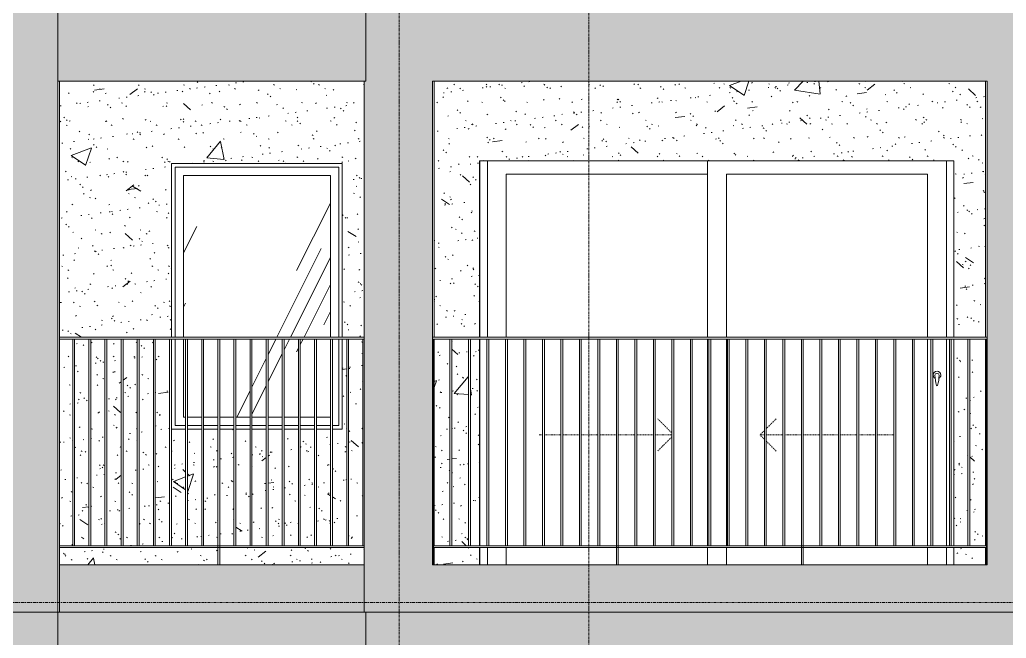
# Model space of a CAD drawing. Header units: millimetres. Extents: x 9199 to 175431, y -4466 to 35300.
# Drawn here: x 153601 to 158801, y 12212 to 15474 of the extents above; entities that cross this region are included whole.
import ezdxf

# ---------------------------------------------------------------- set-up
doc = ezdxf.new("R2010")
doc.units = ezdxf.units.MM
for name, pattern in [('Centre', [31.75, 6.35, -4.7625, 15.875, -4.7625]), ('Dash', [6, 3, -3]), ('Grid Line', [22.225, 12.7, -3.175, 3.175, -3.175])]:
    doc.linetypes.add(name, pattern=pattern)
for name, color, linetype, lineweight in [('0-2', 250, 'Continuous', 5), ('A-DOOR', 31, 'Continuous', 9), ('A-DOOR-FRAM', 31, 'Continuous', 9), ('A-DOOR-HDLN', 31, 'Dash', 18), ('A-FLOR-HRAL', 11, 'Continuous', 9), ('A-FLOR-HRAL-1', 253, 'Continuous', 9), ('A-FLOR-LEVL-2', 51, 'Centre', 9), ('A-GLAZ', 151, 'Continuous', 9), ('A-GLAZ-1', 253, 'Continuous', 9), ('A-GLAZ-2', 7, 'Continuous', 9), ('A-WALL', 113, 'Continuous', 9), ('A-WALL-PATT', 111, 'Continuous', 9), ('A-WALL-PATT-1', 9, 'Continuous', 9), ('A-WALL-PATT-2', 111, 'Continuous', 5), ('I-WALL', 2, 'Continuous', 9), ('I-WALL-1', 7, 'Continuous', 9), ('S-GRID-1', 1, 'Grid Line', 9)]:
    doc.layers.add(name, color=color, linetype=linetype, lineweight=lineweight)
pattern_1 = [(50, (-51555.6, 1200), (1093.104, -95.634), [114.3, -1257.3]), (355, (-51555.6, 1200), (-211.457, 1146.34), [91.44, -1005.84]), (100.451, (-51464.5, 1192), (881.656, 1050.7), [97.14, -1068.54]), (46.184, (-51555.6, 1504.8), (1626.475, -252.257), [171.45, -1885.95]), (96.636, (-51420, 1483.8), (1424.416, 1484.565), [145.71, -1602.81]), (351.184, (-51555.6, 1504.8), (1424.43, 1484.55), [137.16, -1508.76]), (21, (-51403.2, 1428.6), (909.686, -613.59), [114.3, -1257.3]), (326, (-51403.2, 1428.6), (370.812, 1105.13), [91.44, -1005.84]), (71.451, (-51327.4, 1377.5), (1280.503, 491.528), [97.14, -1068.54]), (37.5, (-51555.58, 1200), (18.5313, 507.3303), [50.292, -943.356, 50.292, -970.788, -1009.65]), (37.5, (-51555.58, 1200), (18.5313, 507.3303), [-2014.728, 50.292, -959.358]), (7.5, (-51555.6, 1200), (400.918, 601.084), [50.292, -531.876, 50.292, -920.496, -384.81]), (7.5, (-51555.6, 1200), (400.918, 601.084), [-1552.956, 50.292, -334.518]), (327.5, (-51895.43, 1200), (813.545, -34.3737), [50.292, -330.708, 50.292, -1138.428, -1577.34]), (327.5, (-51895.43, 1200), (813.545, -34.3737), [-1569.72, 50.292, -1527.048]), (317.5, (-52047.8, 1200), (888.775, 152.56), [50.292, -445.008, 50.292, -739.14, -1120.14]), (317.5, (-52047.8, 1200), (888.775, 152.56), [-1284.732, 50.292, -1069.848])]
pattern_2 = [(37.5, (-51555.58, 1200), (-4.79953, 146.8239), [5.029, -110.795, 5.029, -124.511, -123.825]), (37.5, (-51555.58, 1200), (-4.79953, 146.8239), [-245.364, 5.029, -118.796]), (7.5, (-51555.58, 1200), (134.8574, 215.0472), [5.029, -57.455, 5.029, -99.365, -40.005]), (7.5, (-51555.58, 1200), (134.8574, 215.0472), [-166.878, 5.029, -34.976]), (327.5, (-51649.3, 1200), (237.29776, 0.4316), [5.029, -33.071, 5.029, -132.131, -179.07]), (327.5, (-51649.3, 1200), (237.29776, 0.4316), [-175.26, 5.029, -174.041]), (317.5, (-51649.3, 1200), (229.067, 66.8792), [5.029, -14.021, 5.029, -84.887, -102.87]), (317.5, (-51649.3, 1200), (229.067, 66.8792), [-108.966, 5.029, -97.841])]

# ---------------------------------------------------------------- blocks, each defined once
blk = doc.blocks.new('M_Fixed - 900 x 1400-V178-TKCS_MẶT ĐỨNG HƯỚNG TÂY')
at = {"layer": 'A-GLAZ'}
h = blk.add_hatch(dxfattribs=at)
h.set_pattern_fill('FP_26', color=256, style=0, pattern_type=2)
h.set_pattern_definition([(63.435, (-51365, 1295.2), (-766.75, 2300.24), [952.5, -571.5, 952.5, -571.5, -1211.71]), (63.435, (-51365, 1295.2), (-766.75, 2300.24), [-3048, 381, -830.71]), (63.435, (-51412.7, 1342.9), (-766.75, 2300.24), [762, -952.5, 571.5, -571.5, -1402.21]), (63.435, (-51412.7, 1342.9), (-766.75, 2300.24), [-2857.5, 666.75, -735.46]), (63.435, (-51412.7, 1485.8), (-766.75, 2300.24), [571.5, -1143, 381, -571.5, -1592.71]), (63.435, (-51412.7, 1485.8), (-766.75, 2300.24), [-2667, 857.25, -735.46]), (63.435, (-51269.8, 1342.9), (-766.75, 2300.24), [571.5, -1143, 476.25, -2068.96]), (63.435, (-51127, 1485.8), (-766.75, 2300.24), [285.75, -1428.75, 190.5, -2354.71]), (63.435, (-51365, 1723.9), (-766.75, 2300.24), [190.5, -1428.75, 190.5, -762, -1687.96]), (63.435, (-51365, 1723.9), (-766.75, 2300.24), [-2571.75, 476.25, -1211.71]), (63.435, (-50507.8, 1581), (-766.75, 2300.24), [952.5, -1428.75, 1143, -754.51]), (63.435, (-50507.8, 1438.1), (-766.75, 2300.24), [1333.5, -952.5, 1428.75, -564.01]), (63.435, (-50412.6, 1485.8), (-766.75, 2300.24), [1524, -762, 1143, -830.71]), (63.435, (-50269.7, 1628.6), (-766.75, 2300.24), [952.5, -1333.5, 762, -1211.71]), (63.435, (-50412.6, 1914.4), (-766.75, 2300.24), [476.25, -1905, 571.5, -1306.96]), (63.435, (-50126.8, 1771.5), (-766.75, 2300.24), [381, -1905, 381, -1592.71])])
h.paths.add_polyline_path([(-25973.3, 13378), (-25899.9, 13378), (-25899.9, 13790), (-25973.3, 13790), (-25973.3, 13451.4)])
h.paths.add_polyline_path([(-26652.9, 13378), (-26577.9, 13378), (-26577.9, 13790), (-26652.9, 13790), (-26652.9, 13399.1)])
h.paths.add_polyline_path([(-26567.9, 13378), (-26493, 13378), (-26493, 13790), (-26567.9, 13790), (-26567.9, 13484)])
h.paths.add_polyline_path([(-26483, 13378), (-26408, 13378), (-26408, 13790), (-26483, 13790), (-26483, 13568.9)])
h.paths.add_polyline_path([(-26398, 13378), (-26323.1, 13378), (-26323.1, 13790), (-26398, 13790), (-26398, 13653.9)])
h.paths.add_polyline_path([(-26313.1, 13378), (-26238.2, 13378), (-26238.2, 13790), (-26313.1, 13790), (-26313.1, 13738.8)])
h.paths.add_polyline_path([(-26228.2, 13378), (-26153.2, 13378), (-26153.2, 13790), (-26228.2, 13790), (-26228.2, 13706.2)])
h.paths.add_polyline_path([(-26143.2, 13378), (-26068.3, 13378), (-26068.3, 13790), (-26143.2, 13790), (-26143.2, 13621.3)])
h.paths.add_polyline_path([(-26058.3, 13378), (-25983.3, 13378), (-25983.3, 13790), (-26058.3, 13790), (-26058.3, 13536.4)])
h.paths.add_polyline_path([(-26662.9, 13378), (-26662.9, 13790), (-26673.9, 13790), (-26673.9, 13378)])
h.paths.add_polyline_path([(-25899.9, 13800), (-25899.9, 14652), (-26673.9, 14652), (-26673.9, 13800), (-26251.9, 13800)])
at = {"layer": 'A-GLAZ-2'}
for p, q in [((-26717.9, 14696), (-25855.9, 14696)), ((-26717.9, 13800), (-26717.9, 14696)), ((-25855.9, 14696), (-25855.9, 13800)), ((-26673.9, 14652), (-25899.9, 14652)), ((-26673.9, 13800), (-26673.9, 14652)), ((-25899.9, 14652), (-25899.9, 13800)), ((-26717.9, 13334), (-26717.9, 13790)), ((-26673.9, 13378), (-26673.9, 13790)), ((-25899.9, 13790), (-25899.9, 13378)), ((-25855.9, 13790), (-25855.9, 13334)), ((-26662.9, 13378), (-26673.9, 13378)), ((-26577.9, 13378), (-26652.9, 13378)), ((-26493, 13378), (-26567.9, 13378)), ((-26408, 13378), (-26483, 13378)), ((-26323.1, 13378), (-26398, 13378)), ((-26238.2, 13378), (-26313.1, 13378)), ((-26153.2, 13378), (-26228.2, 13378)), ((-26068.3, 13378), (-26143.2, 13378)), ((-25983.3, 13378), (-26058.3, 13378)), ((-25899.9, 13378), (-25973.3, 13378)), ((-26662.9, 13334), (-26717.9, 13334)), ((-26577.9, 13334), (-26652.9, 13334)), ((-26493, 13334), (-26567.9, 13334)), ((-26408, 13334), (-26483, 13334)), ((-26323.1, 13334), (-26398, 13334)), ((-26238.2, 13334), (-26313.1, 13334)), ((-26153.2, 13334), (-26228.2, 13334)), ((-26068.3, 13334), (-26143.2, 13334)), ((-25983.3, 13334), (-26058.3, 13334)), ((-25898.4, 13334), (-25973.3, 13334)), ((-25855.9, 13334), (-25888.4, 13334))]:
    blk.add_line(p, q, dxfattribs=at)
blk = doc.blocks.new('Railing - 10mm-901206-TKCS_MẶT ĐỨNG HƯỚNG TÂY')
at = {"layer": 'A-FLOR-HRAL-1'}
for p, q in [((-68226.4, 5900), (-68226.4, 6990)), ((-68216.4, 5900), (-68216.4, 6990))]:
    blk.add_line(p, q, dxfattribs=at)
blk = doc.blocks.new('Railing - 50 x 10mm-901224-TKCS_MẶT ĐỨNG HƯỚNG TÂY')
at = {"layer": 'A-FLOR-HRAL-1'}
for p, q in [((-68990.9, 5800), (-68990.9, 6990)), ((-68980.9, 6990), (-68990.9, 6990)), ((-68980.9, 5800), (-68980.9, 6990))]:
    blk.add_line(p, q, dxfattribs=at)
blk = doc.blocks.new('Railing - 10mm-V147-TKCS_MẶT ĐỨNG HƯỚNG TÂY')
at = {"layer": 'A-FLOR-HRAL-1'}
blk.add_line((-69745.352937, 5900), (-69745.352937, 6990), dxfattribs=at)
blk = doc.blocks.new('Railing - Railing-884005-TKCS_MẶT ĐỨNG HƯỚNG TÂY')
at = {"layer": 'A-FLOR-HRAL-1'}
for p, q in [((-27326.9, 5900), (-25721.9, 5900)), ((-25721.9, 5890), (-27326.9, 5890))]:
    blk.add_line(p, q, dxfattribs=at)
at = {"extrusion": (0, 0, -1), "zscale": -1}
for name, p in [('Railing - 10mm-901206-TKCS_MẶT ĐỨNG HƯỚNG TÂY', (95473.9, 0)), ('Railing - 10mm-901206-TKCS_MẶT ĐỨNG HƯỚNG TÂY', (95388.9, 0)), ('Railing - 10mm-901206-TKCS_MẶT ĐỨNG HƯỚNG TÂY', (95304, 0)), ('Railing - 10mm-901206-TKCS_MẶT ĐỨNG HƯỚNG TÂY', (95219.1, 0)), ('Railing - 10mm-901206-TKCS_MẶT ĐỨNG HƯỚNG TÂY', (95134.1, 0)), ('Railing - 10mm-901206-TKCS_MẶT ĐỨNG HƯỚNG TÂY', (95049.2, 0)), ('Railing - 10mm-901206-TKCS_MẶT ĐỨNG HƯỚNG TÂY', (94964.2, 0)), ('Railing - 10mm-901206-TKCS_MẶT ĐỨNG HƯỚNG TÂY', (94879.3, 0)), ('Railing - 10mm-901206-TKCS_MẶT ĐỨNG HƯỚNG TÂY', (94794.4, 0)), ('Railing - 50 x 10mm-901224-TKCS_MẶT ĐỨNG HƯỚNG TÂY', (95473.9, 0)), ('Railing - 10mm-901206-TKCS_MẶT ĐỨNG HƯỚNG TÂY', (94624.5, 0)), ('Railing - 10mm-901206-TKCS_MẶT ĐỨNG HƯỚNG TÂY', (94539.5, 0)), ('Railing - 10mm-901206-TKCS_MẶT ĐỨNG HƯỚNG TÂY', (94454.6, 0)), ('Railing - 10mm-901206-TKCS_MẶT ĐỨNG HƯỚNG TÂY', (94369.7, 0)), ('Railing - 10mm-901206-TKCS_MẶT ĐỨNG HƯỚNG TÂY', (94284.7, 0)), ('Railing - 10mm-901206-TKCS_MẶT ĐỨNG HƯỚNG TÂY', (94199.8, 0)), ('Railing - 10mm-901206-TKCS_MẶT ĐỨNG HƯỚNG TÂY', (94114.8, 0)), ('Railing - 10mm-901206-TKCS_MẶT ĐỨNG HƯỚNG TÂY', (94029.9, 0)), ('Railing - 10mm-V147-TKCS_MẶT ĐỨNG HƯỚNG TÂY', (95473.9, 0))]:
    blk.add_blockref(name, p, dxfattribs=at)
blk = doc.blocks.new('Top Rail Type - Top Rail_Internal_-884006-TKCS_MẶT ĐỨNG HƯỚNG TÂY')
at = {"layer": 'A-FLOR-HRAL-1'}
for p, q in [((-25721.9, 7000), (-27326.9, 7000)), ((-27326.9, 6990), (-25721.9, 6990))]:
    blk.add_line(p, q, dxfattribs=at)
blk = doc.blocks.new('NCV_TKTC_TANG 3 - 4_rvt-3-TKCS_MẶT ĐỨNG HƯỚNG TÂY')
at = {"layer": 'A-WALL-PATT-1'}
h = blk.add_hatch(dxfattribs=at)
h.set_pattern_fill('FP_19', color=256, style=0, pattern_type=2)
h.set_pattern_definition(pattern_1)
h.paths.add_polyline_path([(-25734.8, 12600), (-25721.9, 12600), (-25721.9, 12690), (-26483, 12690), (-26483, 12600), (-25741.9, 12600)])
h.paths.add_polyline_path([(-26493, 12600), (-26493, 12690), (-27326.9, 12690), (-27326.9, 12600), (-27224.6, 12600)])
h.paths.add_polyline_path([(-26917.7, 12700), (-26917.7, 13790), (-26992.6, 13790), (-26992.6, 12700)])
h.paths.add_polyline_path([(-26907.7, 12700), (-26832.7, 12700), (-26832.7, 13790), (-26907.7, 13790), (-26907.7, 13064.7)])
h.paths.add_polyline_path([(-26822.7, 12700), (-26747.8, 12700), (-26747.8, 13790), (-26822.7, 13790), (-26822.7, 13189.2)])
h.paths.add_polyline_path([(-26737.8, 12700), (-26662.9, 12700), (-26662.9, 13315), (-26736.9, 13315), (-26737.8, 13292.3)])
h.paths.add_polyline_path([(-26015.3, 12700), (-25983.3, 12700), (-25983.3, 13315), (-26058.3, 13315), (-26058.3, 12700)])
h.paths.add_polyline_path([(-26652.9, 12700), (-26577.9, 12700), (-26577.9, 13315), (-26652.9, 13315), (-26652.9, 13243.4)])
h.paths.add_polyline_path([(-26567.9, 12700), (-26493, 12700), (-26493, 13315), (-26567.9, 13315), (-26567.9, 13171)])
h.paths.add_polyline_path([(-26483, 12700), (-26408, 12700), (-26408, 13315), (-26483, 13315), (-26483, 13098.6)])
h.paths.add_polyline_path([(-25973.3, 12700), (-25898.4, 12700), (-25898.4, 13315), (-25973.3, 13315), (-25973.3, 13292.3)])
h.paths.add_polyline_path([(-25888.4, 12700), (-25813.5, 12700), (-25813.5, 13790), (-25836.9, 13790), (-25836.9, 13315), (-25888.4, 13315), (-25888.4, 13292.3)])
h.paths.add_polyline_path([(-25803.5, 12700), (-25728.5, 12700), (-25728.5, 13790), (-25803.5, 13790), (-25803.5, 13063.2)])
h.paths.add_polyline_path([(-27002.6, 12700), (-27002.6, 13790), (-27077.6, 13790), (-27077.6, 12700)])
h.paths.add_polyline_path([(-27156.4, 12700), (-27087.6, 12700), (-27087.6, 13790), (-27162.5, 13790), (-27162.5, 12700)])
h.paths.add_polyline_path([(-27172.5, 12700), (-27172.5, 13790), (-27247.4, 13790), (-27247.4, 12700)])
h.paths.add_polyline_path([(-27257.4, 12700), (-27257.4, 13790), (-27326.9, 13790), (-27326.9, 12700), (-27261.8, 12700)])
h.paths.add_polyline_path([(-26068.3, 12700), (-26068.3, 13315), (-26143.2, 13315), (-26143.2, 12700)])
h.paths.add_polyline_path([(-26153.2, 12700), (-26153.2, 13315), (-26228.2, 13315), (-26228.2, 12700)])
h.paths.add_polyline_path([(-26238.2, 12700), (-26238.2, 13315), (-26313.1, 13315), (-26313.1, 12700)])
h.paths.add_polyline_path([(-26323.1, 12700), (-26323.1, 13315), (-26398, 13315), (-26398, 12700)])
h.paths.add_polyline_path([(-26736.9, 13800), (-26736.9, 14715), (-25836.9, 14715), (-25836.9, 13800), (-25721.9, 13800), (-25721.9, 15150), (-27326.9, 15150), (-27326.9, 13800), (-26793, 13800)])
h = blk.add_hatch(dxfattribs=at)
h.set_pattern_fill('FP_20', color=256, style=0, pattern_type=2)
h.set_pattern_definition(pattern_2)
h.paths.add_polyline_path([(-25734.8, 12600), (-25721.9, 12600), (-25721.9, 12690), (-26483, 12690), (-26483, 12600), (-25741.9, 12600)])
h.paths.add_polyline_path([(-26493, 12600), (-26493, 12690), (-27326.9, 12690), (-27326.9, 12600), (-27224.6, 12600)])
h.paths.add_polyline_path([(-26917.7, 12700), (-26917.7, 13790), (-26992.6, 13790), (-26992.6, 12700)])
h.paths.add_polyline_path([(-26907.7, 12700), (-26832.7, 12700), (-26832.7, 13790), (-26907.7, 13790), (-26907.7, 13064.7)])
h.paths.add_polyline_path([(-26822.7, 12700), (-26747.8, 12700), (-26747.8, 13790), (-26822.7, 13790), (-26822.7, 13189.2)])
h.paths.add_polyline_path([(-26737.8, 12700), (-26662.9, 12700), (-26662.9, 13315), (-26736.9, 13315), (-26737.8, 13292.3)])
h.paths.add_polyline_path([(-26015.3, 12700), (-25983.3, 12700), (-25983.3, 13315), (-26058.3, 13315), (-26058.3, 12700)])
h.paths.add_polyline_path([(-26652.9, 12700), (-26577.9, 12700), (-26577.9, 13315), (-26652.9, 13315), (-26652.9, 13243.4)])
h.paths.add_polyline_path([(-26567.9, 12700), (-26493, 12700), (-26493, 13315), (-26567.9, 13315), (-26567.9, 13171)])
h.paths.add_polyline_path([(-26483, 12700), (-26408, 12700), (-26408, 13315), (-26483, 13315), (-26483, 13098.6)])
h.paths.add_polyline_path([(-25973.3, 12700), (-25898.4, 12700), (-25898.4, 13315), (-25973.3, 13315), (-25973.3, 13292.3)])
h.paths.add_polyline_path([(-25888.4, 12700), (-25813.5, 12700), (-25813.5, 13790), (-25836.9, 13790), (-25836.9, 13315), (-25888.4, 13315), (-25888.4, 13292.3)])
h.paths.add_polyline_path([(-25803.5, 12700), (-25728.5, 12700), (-25728.5, 13790), (-25803.5, 13790), (-25803.5, 13063.2)])
h.paths.add_polyline_path([(-27002.6, 12700), (-27002.6, 13790), (-27077.6, 13790), (-27077.6, 12700)])
h.paths.add_polyline_path([(-27156.4, 12700), (-27087.6, 12700), (-27087.6, 13790), (-27162.5, 13790), (-27162.5, 12700)])
h.paths.add_polyline_path([(-27172.5, 12700), (-27172.5, 13790), (-27247.4, 13790), (-27247.4, 12700)])
h.paths.add_polyline_path([(-27257.4, 12700), (-27257.4, 13790), (-27326.9, 13790), (-27326.9, 12700), (-27261.8, 12700)])
h.paths.add_polyline_path([(-26068.3, 12700), (-26068.3, 13315), (-26143.2, 13315), (-26143.2, 12700)])
h.paths.add_polyline_path([(-26153.2, 12700), (-26153.2, 13315), (-26228.2, 13315), (-26228.2, 12700)])
h.paths.add_polyline_path([(-26238.2, 12700), (-26238.2, 13315), (-26313.1, 13315), (-26313.1, 12700)])
h.paths.add_polyline_path([(-26323.1, 12700), (-26323.1, 13315), (-26398, 13315), (-26398, 12700)])
h.paths.add_polyline_path([(-26736.9, 13800), (-26736.9, 14715), (-25836.9, 14715), (-25836.9, 13800), (-25721.9, 13800), (-25721.9, 15150), (-27326.9, 15150), (-27326.9, 13800), (-26793, 13800)])
h = blk.add_hatch(dxfattribs=at)
h.set_pattern_fill('FP_19', color=256, style=0, pattern_type=2)
h.set_pattern_definition(pattern_1)
h.paths.add_polyline_path([(-25351.9, 12600), (-25113.5, 12600), (-25113.5, 12690), (-25351.9, 12690), (-25351.9, 12606.9)])
h.paths.add_polyline_path([(-22446.9, 12600), (-22446.9, 12690), (-22613.5, 12690), (-22613.5, 12600), (-22457.9, 12600)])
h.paths.add_polyline_path([(-25351.9, 12700), (-25269.5, 12700), (-25269.5, 13790), (-25351.9, 13790), (-25351.9, 12995.7)])
h.paths.add_polyline_path([(-25217.9, 12700), (-25172, 12700), (-25172, 13790), (-25259.5, 13790), (-25259.5, 12700)])
h.paths.add_polyline_path([(-22465.2, 12700), (-22446.9, 12700), (-22446.9, 13790), (-22529.8, 13790), (-22529.8, 12700)])
h.paths.add_polyline_path([(-22539.8, 12700), (-22539.8, 13790), (-22613.5, 13790), (-22613.5, 12700)])
h.paths.add_polyline_path([(-25113.5, 12700), (-25113.5, 13790), (-25162, 13790), (-25162, 12700)])
h.paths.add_polyline_path([(-25245.5, 13800), (-25113.5, 13800), (-25113.5, 14730), (-22613.5, 14730), (-22613.5, 13800), (-22446.9, 13800), (-22446.9, 15150), (-25351.9, 15150), (-25351.9, 13800)])
h = blk.add_hatch(dxfattribs=at)
h.set_pattern_fill('FP_20', color=256, style=0, pattern_type=2)
h.set_pattern_definition(pattern_2)
h.paths.add_polyline_path([(-25351.9, 12600), (-25113.5, 12600), (-25113.5, 12690), (-25351.9, 12690), (-25351.9, 12606.9)])
h.paths.add_polyline_path([(-22446.9, 12600), (-22446.9, 12690), (-22613.5, 12690), (-22613.5, 12600), (-22457.9, 12600)])
h.paths.add_polyline_path([(-25351.9, 12700), (-25269.5, 12700), (-25269.5, 13790), (-25351.9, 13790), (-25351.9, 12995.7)])
h.paths.add_polyline_path([(-25217.9, 12700), (-25172, 12700), (-25172, 13790), (-25259.5, 13790), (-25259.5, 12700)])
h.paths.add_polyline_path([(-22465.2, 12700), (-22446.9, 12700), (-22446.9, 13790), (-22529.8, 13790), (-22529.8, 12700)])
h.paths.add_polyline_path([(-22539.8, 12700), (-22539.8, 13790), (-22613.5, 13790), (-22613.5, 12700)])
h.paths.add_polyline_path([(-25113.5, 12700), (-25113.5, 13790), (-25162, 13790), (-25162, 12700)])
h.paths.add_polyline_path([(-25245.5, 13800), (-25113.5, 13800), (-25113.5, 14730), (-22613.5, 14730), (-22613.5, 13800), (-22446.9, 13800), (-22446.9, 15150), (-25351.9, 15150), (-25351.9, 13800)])
at = {"layer": 'I-WALL-1'}
for p, q in [((-25351.9, 15150), (-25351.9, 13800)), ((-22446.9, 13800), (-22446.9, 15150)), ((-26736.9, 13800), (-26736.9, 14715)), ((-26736.9, 14715), (-25836.9, 14715)), ((-25836.9, 14715), (-25836.9, 13800)), ((-25113.5, 13800), (-25113.5, 14730)), ((-25113.5, 14730), (-22613.5, 14730)), ((-22613.5, 14730), (-22613.5, 13800)), ((-26736.9, 13315), (-26736.9, 13790)), ((-25836.9, 13790), (-25836.9, 13315)), ((-25351.9, 13790), (-25351.9, 12700)), ((-25113.5, 12700), (-25113.5, 13790)), ((-22613.5, 13790), (-22613.5, 12700)), ((-22446.9, 12700), (-22446.9, 13790)), ((-26662.9, 13315), (-26736.9, 13315)), ((-26577.9, 13315), (-26652.9, 13315)), ((-26493, 13315), (-26567.9, 13315)), ((-26408, 13315), (-26483, 13315)), ((-26323.1, 13315), (-26398, 13315)), ((-26238.2, 13315), (-26313.1, 13315)), ((-26153.2, 13315), (-26228.2, 13315)), ((-26068.3, 13315), (-26143.2, 13315)), ((-25983.3, 13315), (-26058.3, 13315)), ((-25898.4, 13315), (-25973.3, 13315)), ((-25836.9, 13315), (-25888.4, 13315)), ((-25351.9, 12690), (-25351.9, 12600)), ((-25113.5, 12600), (-25113.5, 12690)), ((-22613.5, 12690), (-22613.5, 12600)), ((-22446.9, 12600), (-22446.9, 12690))]:
    blk.add_line(p, q, dxfattribs=at)
at = {"layer": 'A-FLOR-HRAL-1'}
for name in ['Top Rail Type - Top Rail_Internal_-884006-TKCS_MẶT ĐỨNG HƯỚNG TÂY', 'Railing - Railing-884005-TKCS_MẶT ĐỨNG HƯỚNG TÂY']:
    blk.add_blockref(name, (0, 6800), dxfattribs=at)
at = {"layer": 'A-GLAZ-1'}
blk.add_blockref('M_Fixed - 900 x 1400-V178-TKCS_MẶT ĐỨNG HƯỚNG TÂY', (0, 0), dxfattribs=at)
blk = doc.blocks.new('Railing - 10mm-1251313-TKCS_MẶT ĐỨNG HƯỚNG TÂY')
at = {"layer": 'A-FLOR-HRAL'}
for p, q in [((-70214.4, 2500), (-70214.4, 3590)), ((-70204.4, 2500), (-70204.4, 3590))]:
    blk.add_line(p, q, dxfattribs=at)
blk = doc.blocks.new('Railing - 50 x 10mm-V205-TKCS_MẶT ĐỨNG HƯỚNG TÂY')
at = {"layer": 'A-FLOR-HRAL'}
for p, q in [((-71091.4, 5800), (-71091.4, 6990)), ((-71081.4, 6990), (-71091.4, 6990)), ((-71081.4, 5800), (-71081.4, 6990))]:
    blk.add_line(p, q, dxfattribs=at)
blk = doc.blocks.new('Railing - 50 x 10mm-V206-TKCS_MẶT ĐỨNG HƯỚNG TÂY')
at = {"layer": 'A-FLOR-HRAL'}
for p in [(-70116.9, 5800), (-70111.9, 6990)]:
    blk.add_line(p, (-70116.9, 6990), dxfattribs=at)
blk = doc.blocks.new('Railing - 50 x 10mm-V211-TKCS_MẶT ĐỨNG HƯỚNG TÂY')
at = {"layer": 'A-FLOR-HRAL'}
for p, q in [((-33481.9, 6990), (-33486.9, 6990)), ((-33481.9, 5800), (-33481.9, 6990))]:
    blk.add_line(p, q, dxfattribs=at)
blk = doc.blocks.new('Railing - Railing-3817778-TKCS_MẶT ĐỨNG HƯỚNG TÂY')
at = {"layer": 'A-FLOR-HRAL'}
for p, q in [((-25361.9, 12700), (-22437.4, 12700)), ((-22437.4, 12690), (-25361.9, 12690))]:
    blk.add_line(p, q, dxfattribs=at)
for name, p in [('Railing - 50 x 10mm-V211-TKCS_MẶT ĐỨNG HƯỚNG TÂY', (8125, 6800)), ('Railing - 10mm-1251313-TKCS_MẶT ĐỨNG HƯỚNG TÂY', (44944.9, 10200)), ('Railing - 10mm-1251313-TKCS_MẶT ĐỨNG HƯỚNG TÂY', (45042.4, 10200)), ('Railing - 10mm-1251313-TKCS_MẶT ĐỨNG HƯỚNG TÂY', (45139.9, 10200)), ('Railing - 10mm-1251313-TKCS_MẶT ĐỨNG HƯỚNG TÂY', (45237.4, 10200)), ('Railing - 10mm-1251313-TKCS_MẶT ĐỨNG HƯỚNG TÂY', (45334.9, 10200)), ('Railing - 10mm-1251313-TKCS_MẶT ĐỨNG HƯỚNG TÂY', (45432.4, 10200)), ('Railing - 10mm-1251313-TKCS_MẶT ĐỨNG HƯỚNG TÂY', (45529.8, 10200)), ('Railing - 10mm-1251313-TKCS_MẶT ĐỨNG HƯỚNG TÂY', (45627.3, 10200)), ('Railing - 10mm-1251313-TKCS_MẶT ĐỨNG HƯỚNG TÂY', (45724.8, 10200)), ('Railing - 50 x 10mm-V205-TKCS_MẶT ĐỨNG HƯỚNG TÂY', (46699.3, 6800)), ('Railing - 10mm-1251313-TKCS_MẶT ĐỨNG HƯỚNG TÂY', (45919.8, 10200)), ('Railing - 10mm-1251313-TKCS_MẶT ĐỨNG HƯỚNG TÂY', (46017.3, 10200)), ('Railing - 10mm-1251313-TKCS_MẶT ĐỨNG HƯỚNG TÂY', (46114.8, 10200)), ('Railing - 10mm-1251313-TKCS_MẶT ĐỨNG HƯỚNG TÂY', (46212.2, 10200)), ('Railing - 10mm-1251313-TKCS_MẶT ĐỨNG HƯỚNG TÂY', (46309.7, 10200)), ('Railing - 10mm-1251313-TKCS_MẶT ĐỨNG HƯỚNG TÂY', (46407.2, 10200)), ('Railing - 10mm-1251313-TKCS_MẶT ĐỨNG HƯỚNG TÂY', (46504.7, 10200)), ('Railing - 10mm-1251313-TKCS_MẶT ĐỨNG HƯỚNG TÂY', (46602.2, 10200)), ('Railing - 10mm-1251313-TKCS_MẶT ĐỨNG HƯỚNG TÂY', (46699.7, 10200)), ('Railing - 50 x 10mm-V205-TKCS_MẶT ĐỨNG HƯỚNG TÂY', (47674.2, 6800)), ('Railing - 10mm-1251313-TKCS_MẶT ĐỨNG HƯỚNG TÂY', (46894.6, 10200)), ('Railing - 10mm-1251313-TKCS_MẶT ĐỨNG HƯỚNG TÂY', (46992.1, 10200)), ('Railing - 10mm-1251313-TKCS_MẶT ĐỨNG HƯỚNG TÂY', (47089.6, 10200)), ('Railing - 10mm-1251313-TKCS_MẶT ĐỨNG HƯỚNG TÂY', (47187.1, 10200)), ('Railing - 10mm-1251313-TKCS_MẶT ĐỨNG HƯỚNG TÂY', (47284.6, 10200)), ('Railing - 10mm-1251313-TKCS_MẶT ĐỨNG HƯỚNG TÂY', (47382.1, 10200)), ('Railing - 10mm-1251313-TKCS_MẶT ĐỨNG HƯỚNG TÂY', (47479.6, 10200)), ('Railing - 10mm-1251313-TKCS_MẶT ĐỨNG HƯỚNG TÂY', (47577, 10200)), ('Railing - 10mm-1251313-TKCS_MẶT ĐỨNG HƯỚNG TÂY', (47674.5, 10200)), ('Railing - 50 x 10mm-V206-TKCS_MẶT ĐỨNG HƯỚNG TÂY', (47674.6, 6800))]:
    blk.add_blockref(name, p)
blk = doc.blocks.new('Top Rail Type - Top Rail_Internal_-3817781-TKCS_MẶT ĐỨNG HƯỚNG TÂY')
at = {"layer": 'A-FLOR-HRAL'}
for p, q in [((-22437.4, 13800), (-25361.9, 13800)), ((-22437.4, 13790), (-25361.9, 13790))]:
    blk.add_line(p, q, dxfattribs=at)
blk = doc.blocks.new('DEG_02-DEG_03 - DEG_02-2500x2400mm-CỬA ĐI 02 CÁNH TRƯỢT-V218-TKCS_MẶT ĐỨNG HƯỚNG TÂY')
at = {"layer": 'A-DOOR'}
for p, q in [((-23912.4, 7000), (-23912.4, 7930)), ((-22652.4, 7930), (-22652.4, 7000)), ((-24972.4, 7860), (-24972.4, 7000)), ((-24972.4, 7860), (-23912.4, 7860)), ((-23812.4, 7860), (-23812.4, 7000)), ((-23812.4, 7860), (-22752.4, 7860)), ((-22752.4, 7000), (-22752.4, 7860)), ((-23912.4, 5900), (-23912.4, 6990)), ((-23812.4, 6990), (-23812.4, 5900)), ((-22752.4, 5900), (-22752.4, 6990)), ((-22652.4, 6990), (-22652.4, 5900)), ((-24972.4, 5890), (-24972.4, 5800)), ((-23912.4, 5800), (-23912.4, 5890)), ((-23812.4, 5890), (-23812.4, 5800)), ((-22752.4, 5800), (-22752.4, 5890)), ((-22652.4, 5890), (-22652.4, 5800))]:
    blk.add_line(p, q, dxfattribs=at)
at = {"layer": 'A-DOOR', "flags": 128}
blk.add_lwpolyline([(-22700.9, 6808.7), (-22700.9, 6808.7), (-22700.9, 6808.7), (-22700.9, 6808.7), (-22700.9, 6808.7), (-22700.9, 6808.7), (-22700.9, 6808.7), (-22700.9, 6808.7), (-22701, 6808.7), (-22701, 6808.7), (-22701, 6808.7), (-22701, 6808.7), (-22701.1, 6808.7), (-22701.1, 6808.7), (-22701.1, 6808.7), (-22701.2, 6808.7), (-22701.2, 6808.7), (-22701.2, 6808.7), (-22701.3, 6808.7), (-22701.3, 6808.7), (-22701.4, 6808.7), (-22701.4, 6808.7), (-22701.5, 6808.7), (-22701.5, 6808.7), (-22701.6, 6808.7), (-22701.6, 6808.7), (-22701.7, 6808.7), (-22701.7, 6808.7), (-22701.8, 6808.7), (-22701.8, 6808.7), (-22701.9, 6808.7), (-22701.9, 6808.7), (-22702, 6808.7), (-22702, 6808.7), (-22702.1, 6808.7), (-22702.2, 6808.7), (-22702.2, 6808.7), (-22702.3, 6808.7), (-22702.3, 6808.7), (-22702.4, 6808.7), (-22702.5, 6808.7), (-22702.5, 6808.7), (-22702.6, 6808.7), (-22702.6, 6808.7), (-22702.7, 6808.7), (-22702.8, 6808.7), (-22702.8, 6808.7), (-22702.9, 6808.7), (-22702.9, 6808.7), (-22703, 6808.7), (-22703, 6808.7), (-22703.1, 6808.7), (-22703.1, 6808.7), (-22703.2, 6808.7), (-22703.2, 6808.7), (-22703.3, 6808.7), (-22703.3, 6808.7), (-22703.4, 6808.7), (-22703.4, 6808.7), (-22703.5, 6808.7), (-22703.5, 6808.7), (-22703.5, 6808.7), (-22703.6, 6808.7), (-22703.6, 6808.7), (-22703.6, 6808.7), (-22703.7, 6808.7), (-22703.7, 6808.7), (-22703.7, 6808.7), (-22703.8, 6808.7), (-22703.8, 6808.7), (-22703.8, 6808.7), (-22703.8, 6808.7), (-22703.8, 6808.7), (-22703.8, 6808.7), (-22703.8, 6808.7), (-22703.9, 6808.7), (-22703.9, 6808.7)], dxfattribs=at)
at = {"layer": 'A-DOOR'}
for centre, radius, start, end in [((-22702.4, 6800), 20, 0, 180), ((-22702.4, 6800), 20, 180, 240), ((-22703.9, 6799.2), 9.45, 90, 180), ((-22548.6, 6799.2), 164.8, 180, 199.134), ((-22700.9, 6799.2), 9.45, 0, 90), ((-22856.2, 6799.2), 164.8, 340.866, 0), ((-22702.4, 6800), 20, 300, 0), ((-22702, 6746), 2.34, 199.134, 261.031), ((-22702.7, 6746), 2.34, 278.969, 340.866)]:
    blk.add_arc(centre, radius, start, end, dxfattribs=at)
at = {"layer": 'A-DOOR-FRAM'}
for p, q in [((-25112.4, 7930), (-25112.4, 7000)), ((-25072.4, 7000), (-25072.4, 7930)), ((-22652.4, 7000), (-22652.4, 7930)), ((-25112.4, 6990), (-25112.4, 5900)), ((-22652.4, 5900), (-22652.4, 6990)), ((-25112.4, 5890), (-25112.4, 5800)), ((-25072.4, 5800), (-25072.4, 5890)), ((-22652.4, 5800), (-22652.4, 5890))]:
    blk.add_line(p, q, dxfattribs=at)
at = {"layer": 'A-DOOR-HDLN'}
for p, q in [((-24099.6, 6494.2), (-24174.5, 6569.1)), ((-23602.2, 6517.2), (-23550.3, 6569.1)), ((-23635.1, 6484.2), (-23612.2, 6507.2)), ((-24799.6, 6484.2), (-24782, 6484.2)), ((-24772, 6484.2), (-24684.5, 6484.2)), ((-24674.5, 6484.2), (-24587, 6484.2)), ((-24577, 6484.2), (-24489.6, 6484.2)), ((-24479.6, 6484.2), (-24392.1, 6484.2)), ((-24382.1, 6484.2), (-24294.6, 6484.2)), ((-24284.6, 6484.2), (-24197.1, 6484.2)), ((-24187.1, 6484.2), (-24099.6, 6484.2)), ((-24099.6, 6474.2), (-24174.5, 6399.4)), ((-23635.1, 6484.2), (-23612.2, 6461.3)), ((-23612.2, 6484.2), (-23635.1, 6484.2)), ((-23514.7, 6484.2), (-23602.2, 6484.2)), ((-23602.2, 6451.3), (-23550.3, 6399.4)), ((-23417.2, 6484.2), (-23504.7, 6484.2)), ((-23319.7, 6484.2), (-23407.2, 6484.2)), ((-23222.2, 6484.2), (-23309.7, 6484.2)), ((-23124.8, 6484.2), (-23212.2, 6484.2)), ((-23027.3, 6484.2), (-23114.8, 6484.2)), ((-22929.8, 6484.2), (-23017.3, 6484.2))]:
    blk.add_line(p, q, dxfattribs=at)

msp = doc.modelspace()

# ---------------------------------------------------------------- hatches: boundary and pattern name
at = {"layer": 'A-WALL-PATT'}
h = msp.add_hatch(color=256, dxfattribs=at)
h.paths.add_polyline_path([(155416.2, 12350), (158900.8, 12350), (158900.8, 15750), (155426.2, 15750), (155426.2, 15150), (155416.2, 15150), (155416.2, 13292.3)])
h.paths.add_polyline_path([(156461.6, 12600), (155776.2, 12600), (155776.2, 15150), (158700.8, 15150), (158700.8, 12600), (157519.7, 12600)])
h = msp.add_hatch(color=256, dxfattribs=at)
h.paths.add_polyline_path([(155416.2, 8950), (158900.8, 8950), (158900.8, 12350), (155426.2, 12350), (155426.2, 11750), (155416.2, 11750), (155416.2, 10004.4)])
h.paths.add_polyline_path([(157519.7, 9200), (155776.2, 9200), (155776.2, 11750), (158700.8, 11750), (158700.8, 9200)])
at = {"layer": 'A-WALL-PATT-2'}
h = msp.add_hatch(color=256, dxfattribs=at)
h.paths.add_polyline_path([(153287, 12350), (153801.2, 12350), (153801.2, 15750), (150705.8, 15750), (150705.8, 12350), (151741.7, 12350)])
h.paths.add_polyline_path([(151700.8, 13400), (151700.8, 14800), (153100.8, 14800), (153100.8, 13400), (151741.7, 13400)])
for points in [[(155426.2, 15150), (155426.2, 15750), (153801.2, 15750), (153801.2, 15150), (155403.4, 15150)], [(153971.2, 12350), (155416.2, 12350), (155416.2, 12600), (153811.2, 12600), (153811.2, 12350)], [(155426.2, 11750), (155426.2, 12350), (153801.2, 12350), (153801.2, 11750), (155403.4, 11750)]]:
    msp.add_hatch(color=256, dxfattribs=at).paths.add_polyline_path(points)
h = msp.add_hatch(color=256, dxfattribs=at)
h.paths.add_polyline_path([(153801.2, 8950), (153801.2, 12350), (150705.8, 12350), (150705.8, 8950), (153287, 8950)])
h.paths.add_polyline_path([(151741.7, 10000), (151700.8, 10000), (151700.8, 11400), (153100.8, 11400), (153100.8, 10000), (153059.9, 10000)])

# ---------------------------------------------------------------- linework, layer by layer
at = {"layer": 'A-FLOR-LEVL-2'}
msp.add_line((96540.4, 12400), (171939.1, 12400), dxfattribs=at)
at = {"layer": 'A-WALL'}
for p, q in [((153801.2, 5550), (153801.2, 22550)), ((155426.2, 15750), (155426.2, 15150)), ((155416.2, 15150), (155416.2, 12350)), ((155426.2, 15150), (155416.2, 15150)), ((155776.2, 12600), (155776.2, 15150)), ((155776.2, 15150), (158700.8, 15150)), ((158700.8, 15150), (158700.8, 12600)), ((158700.8, 12600), (155776.2, 12600)), ((153801.2, 12350), (147301.2, 12350)), ((147301.2, 12350), (153801.2, 12350)), ((155416.2, 12350), (162011.2, 12350)), ((162001.2, 12350), (155426.2, 12350)), ((155426.2, 12350), (155426.2, 11750))]:
    msp.add_line(p, q, dxfattribs=at)
at = {"layer": 'I-WALL'}
for p, q in [((153801.2, 15750), (153801.2, 15150)), ((153801.2, 15150), (155416.2, 15150)), ((153811.2, 15150), (153811.2, 12350)), ((155416.2, 12600), (153811.2, 12600)), ((153801.2, 12400), (153811.2, 12400)), ((153811.2, 12400), (153801.2, 12400)), ((155416.2, 12350), (153801.2, 12350)), ((153801.2, 12350), (153801.2, 11750))]:
    msp.add_line(p, q, dxfattribs=at)
at = {"layer": 'S-GRID-1'}
for p, q in [((155601.2, 634.2), (155601.2, 30542.5)), ((156601.2, 2539.2), (156601.2, 30542.5))]:
    msp.add_line(p, q, dxfattribs=at)

# ---------------------------------------------------------------- block references
at = {"layer": '0-2'}
msp.add_blockref('NCV_TKTC_TANG 3 - 4_rvt-3-TKCS_MẶT ĐỨNG HƯỚNG TÂY', (181138.2, 0), dxfattribs=at)
at = {"layer": 'A-DOOR'}
msp.add_blockref('DEG_02-DEG_03 - DEG_02-2500x2400mm-CỬA ĐI 02 CÁNH TRƯỢT-V218-TKCS_MẶT ĐỨNG HƯỚNG TÂY', (181138.2, 6800), dxfattribs=at)
at = {"layer": 'A-FLOR-HRAL'}
for name in ['Top Rail Type - Top Rail_Internal_-3817781-TKCS_MẶT ĐỨNG HƯỚNG TÂY', 'Railing - Railing-3817778-TKCS_MẶT ĐỨNG HƯỚNG TÂY']:
    msp.add_blockref(name, (181138.2, 0), dxfattribs=at)

doc.saveas('drawing.dxf')
